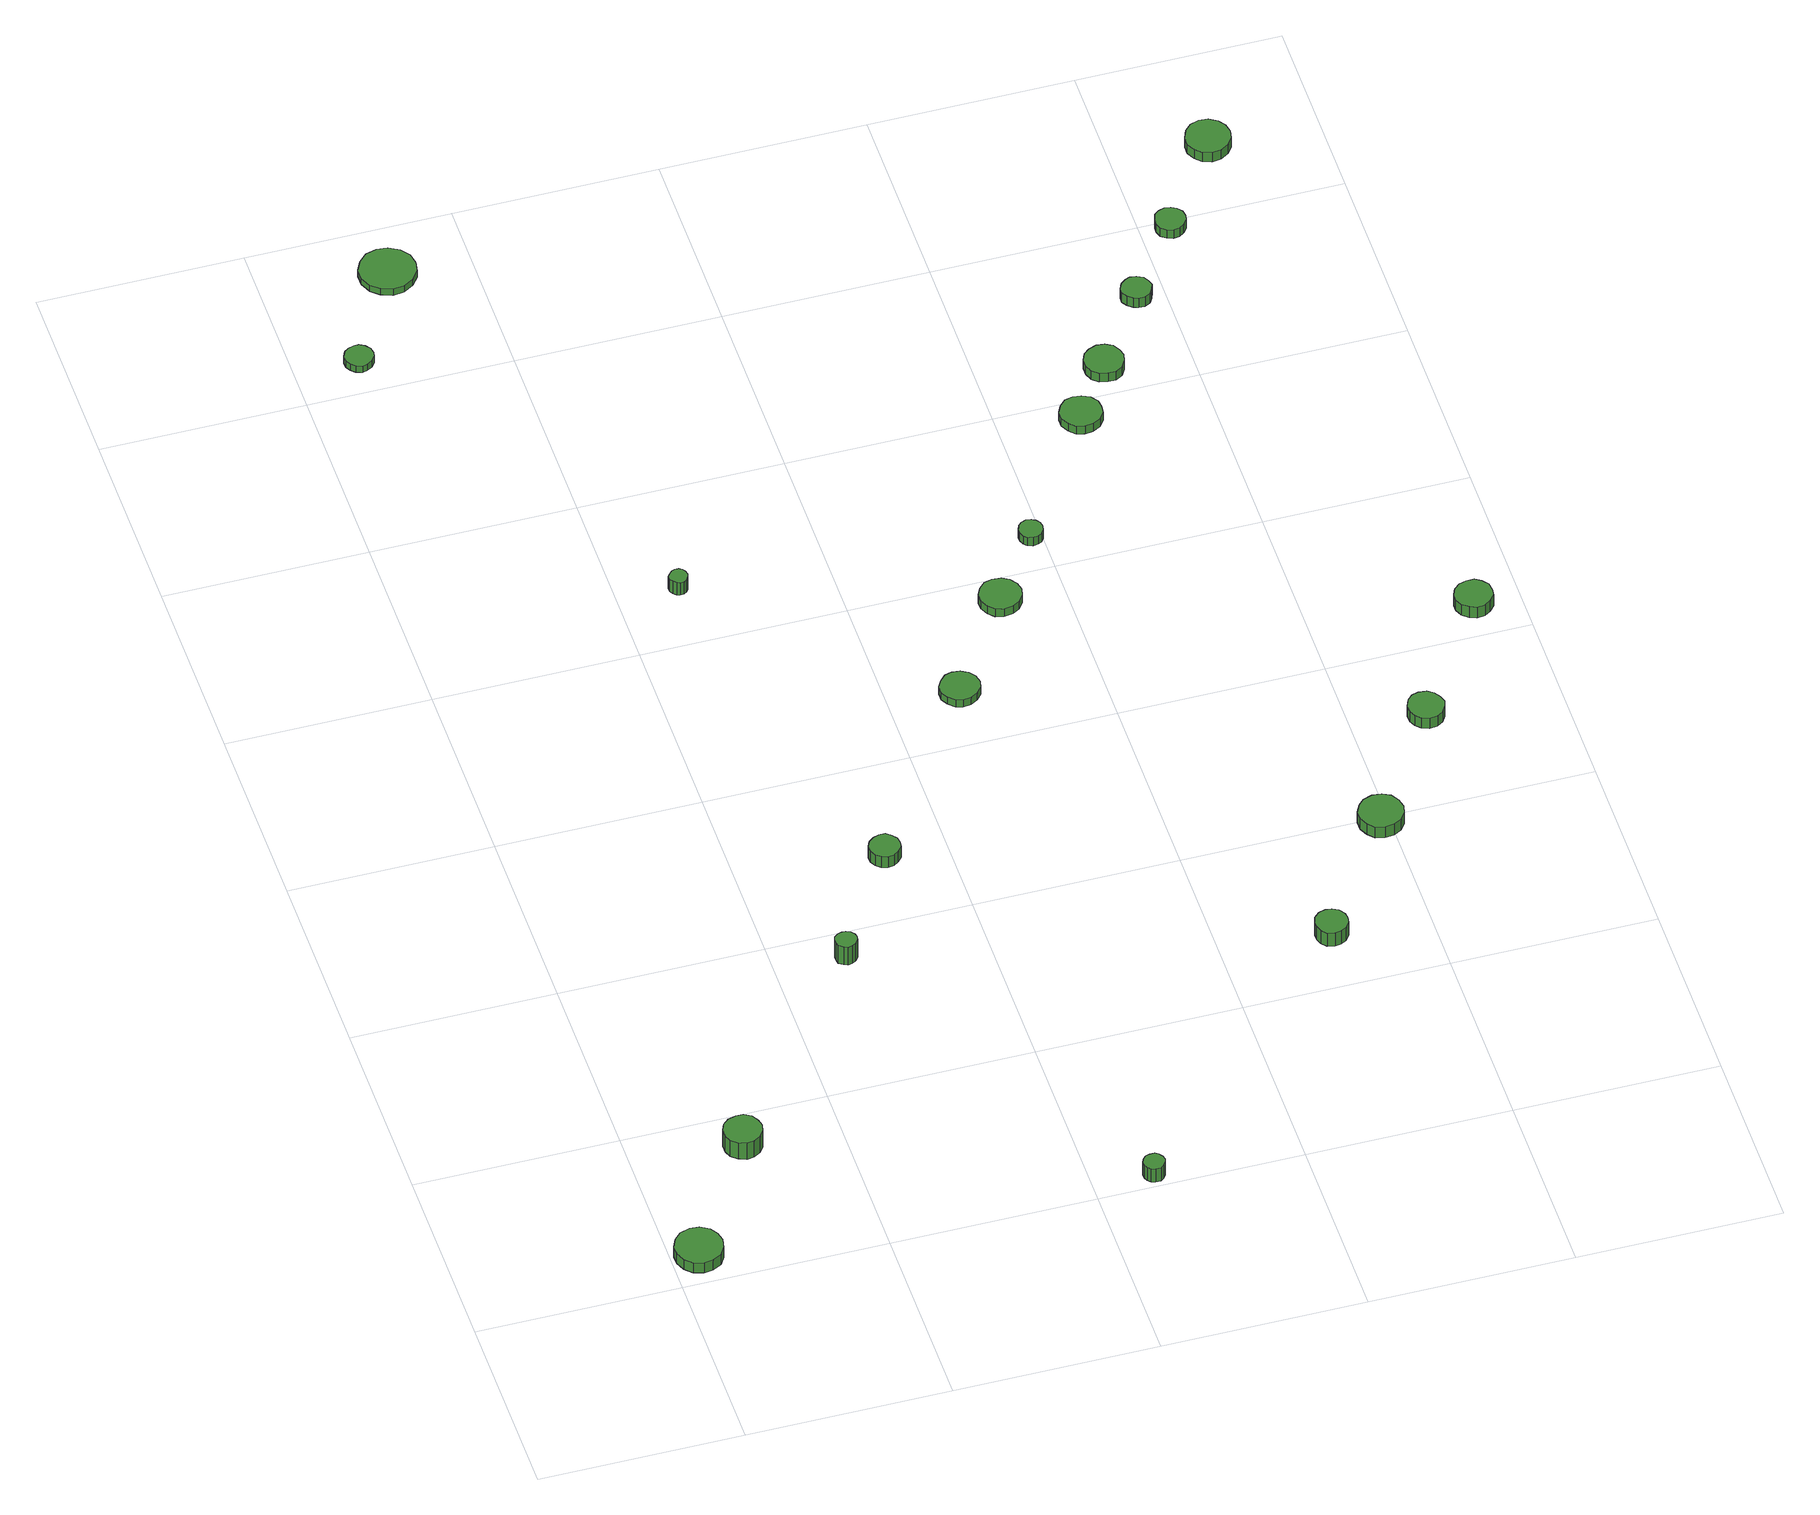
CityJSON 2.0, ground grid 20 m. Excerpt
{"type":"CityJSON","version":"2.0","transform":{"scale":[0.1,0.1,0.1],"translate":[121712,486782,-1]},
"CityObjects":{
"tree1":{"type":"SolitaryVegetationObject","attributes":{"function":"something"},"geometry":[{"type":"MultiSurface","lod":"1","boundaries":[[[0,1,2,3,4,5,6,7,8,9,10,11,12,13,14]],[[15,16,17,18,19,20,21,22,23,24,25,26,27,28,29]],[[0,29,28,1]],[[1,28,27,2]],[[2,27,26,3]],[[3,26,25,4]],[[4,25,24,5]],[[5,24,23,6]],[[6,23,22,7]],[[7,22,21,8]],[[8,21,20,9]],[[9,20,19,10]],[[10,19,18,11]],[[11,18,17,12]],[[12,17,16,13]],[[13,16,15,14]],[[14,15,29,0]]]}]},
"tree2":{"type":"SolitaryVegetationObject","attributes":{"function":"something"},"geometry":[{"type":"MultiSurface","lod":"1","boundaries":[[[30,31,32,33,34,35,36,37,38,39,40,41,42,43,44]],[[45,46,47,48,49,50,51,52,53,54,55,56,57,58,59]],[[30,59,58,31]],[[31,58,57,32]],[[32,57,56,33]],[[33,56,55,34]],[[34,55,54,35]],[[35,54,53,36]],[[36,53,52,37]],[[37,52,51,38]],[[38,51,50,39]],[[39,50,49,40]],[[40,49,48,41]],[[41,48,47,42]],[[42,47,46,43]],[[43,46,45,44]],[[44,45,59,30]]]}]},
"tree3":{"type":"SolitaryVegetationObject","attributes":{"function":"something"},"geometry":[{"type":"MultiSurface","lod":"1","boundaries":[[[60,61,62,63,64,65,66,67,68,69,70,71,72,73,74]],[[75,76,77,78,79,80,81,82,83,84,85,86,87,88,89]],[[60,89,88,61]],[[61,88,87,62]],[[62,87,86,63]],[[63,86,85,64]],[[64,85,84,65]],[[65,84,83,66]],[[66,83,82,67]],[[67,82,81,68]],[[68,81,80,69]],[[69,80,79,70]],[[70,79,78,71]],[[71,78,77,72]],[[72,77,76,73]],[[73,76,75,74]],[[74,75,89,60]]]}]},
"tree4":{"type":"SolitaryVegetationObject","attributes":{"function":"something"},"geometry":[{"type":"MultiSurface","lod":"1","boundaries":[[[90,91,92,93,94,95,96,97,98,99,100,101,102,103,104]],[[105,106,107,108,109,110,111,112,113,114,115,116,117,118,119]],[[90,119,118,91]],[[91,118,117,92]],[[92,117,116,93]],[[93,116,115,94]],[[94,115,114,95]],[[95,114,113,96]],[[96,113,112,97]],[[97,112,111,98]],[[98,111,110,99]],[[99,110,109,100]],[[100,109,108,101]],[[101,108,107,102]],[[102,107,106,103]],[[103,106,105,104]],[[104,105,119,90]]]}]},
"tree5":{"type":"SolitaryVegetationObject","attributes":{"function":"something"},"geometry":[{"type":"MultiSurface","lod":"1","boundaries":[[[120,121,122,123,124,125,126,127,128,129,130,131,132,133,134]],[[135,136,137,138,139,140,141,142,143,144,145,146,147,148,149]],[[120,149,148,121]],[[121,148,147,122]],[[122,147,146,123]],[[123,146,145,124]],[[124,145,144,125]],[[125,144,143,126]],[[126,143,142,127]],[[127,142,141,128]],[[128,141,140,129]],[[129,140,139,130]],[[130,139,138,131]],[[131,138,137,132]],[[132,137,136,133]],[[133,136,135,134]],[[134,135,149,120]]]}]},
"tree6":{"type":"SolitaryVegetationObject","attributes":{"function":"something"},"geometry":[{"type":"MultiSurface","lod":"1","boundaries":[[[150,151,152,153,154,155,156,157,158,159,160,161,162,163,164]],[[165,166,167,168,169,170,171,172,173,174,175,176,177,178,179]],[[150,179,178,151]],[[151,178,177,152]],[[152,177,176,153]],[[153,176,175,154]],[[154,175,174,155]],[[155,174,173,156]],[[156,173,172,157]],[[157,172,171,158]],[[158,171,170,159]],[[159,170,169,160]],[[160,169,168,161]],[[161,168,167,162]],[[162,167,166,163]],[[163,166,165,164]],[[164,165,179,150]]]}]},
"tree7":{"type":"SolitaryVegetationObject","attributes":{"function":"something"},"geometry":[{"type":"MultiSurface","lod":"1","boundaries":[[[180,181,182,183,184,185,186,187,188,189,190,191,192,193,194]],[[195,196,197,198,199,200,201,202,203,204,205,206,207,208,209]],[[180,209,208,181]],[[181,208,207,182]],[[182,207,206,183]],[[183,206,205,184]],[[184,205,204,185]],[[185,204,203,186]],[[186,203,202,187]],[[187,202,201,188]],[[188,201,200,189]],[[189,200,199,190]],[[190,199,198,191]],[[191,198,197,192]],[[192,197,196,193]],[[193,196,195,194]],[[194,195,209,180]]]}]},
"tree8":{"type":"SolitaryVegetationObject","attributes":{"function":"something"},"geometry":[{"type":"MultiSurface","lod":"1","boundaries":[[[210,211,212,213,214,215,216,217,218,219,220,221,222,223,224]],[[225,226,227,228,229,230,231,232,233,234,235,236,237,238,239]],[[210,239,238,211]],[[211,238,237,212]],[[212,237,236,213]],[[213,236,235,214]],[[214,235,234,215]],[[215,234,233,216]],[[216,233,232,217]],[[217,232,231,218]],[[218,231,230,219]],[[219,230,229,220]],[[220,229,228,221]],[[221,228,227,222]],[[222,227,226,223]],[[223,226,225,224]],[[224,225,239,210]]]}]},
"tree9":{"type":"SolitaryVegetationObject","attributes":{"function":"something"}},
"tree10":{"type":"SolitaryVegetationObject","attributes":{"function":"something"}},
"tree11":{"type":"SolitaryVegetationObject","attributes":{"function":"something"},"geometry":[{"type":"MultiSurface","lod":"1","boundaries":[[[240,241,242,243,244,245,246,247,248,249,250,251,252,253,254]],[[255,256,257,258,259,260,261,262,263,264,265,266,267,268,269]],[[240,269,268,241]],[[241,268,267,242]],[[242,267,266,243]],[[243,266,265,244]],[[244,265,264,245]],[[245,264,263,246]],[[246,263,262,247]],[[247,262,261,248]],[[248,261,260,249]],[[249,260,259,250]],[[250,259,258,251]],[[251,258,257,252]],[[252,257,256,253]],[[253,256,255,254]],[[254,255,269,240]]]}]},
"tree12":{"type":"SolitaryVegetationObject","attributes":{"function":"something"},"geometry":[{"type":"MultiSurface","lod":"1","boundaries":[[[270,271,272,273,274,275,276,277,278,279,280,281,282,283,284]],[[285,286,287,288,289,290,291,292,293,294,295,296,297,298,299]],[[270,299,298,271]],[[271,298,297,272]],[[272,297,296,273]],[[273,296,295,274]],[[274,295,294,275]],[[275,294,293,276]],[[276,293,292,277]],[[277,292,291,278]],[[278,291,290,279]],[[279,290,289,280]],[[280,289,288,281]],[[281,288,287,282]],[[282,287,286,283]],[[283,286,285,284]],[[284,285,299,270]]]}]},
"tree13":{"type":"SolitaryVegetationObject","attributes":{"function":"something"},"geometry":[{"type":"MultiSurface","lod":"1","boundaries":[[[300,301,302,303,304,305,306,307,308,309,310,311,312,313,314]],[[315,316,317,318,319,320,321,322,323,324,325,326,327,328,329]],[[300,329,328,301]],[[301,328,327,302]],[[302,327,326,303]],[[303,326,325,304]],[[304,325,324,305]],[[305,324,323,306]],[[306,323,322,307]],[[307,322,321,308]],[[308,321,320,309]],[[309,320,319,310]],[[310,319,318,311]],[[311,318,317,312]],[[312,317,316,313]],[[313,316,315,314]],[[314,315,329,300]]]}]},
"tree14":{"type":"SolitaryVegetationObject","attributes":{"function":"something"},"geometry":[{"type":"MultiSurface","lod":"1","boundaries":[[[330,331,332,333,334,335,336,337,338,339,340,341,342,343,344]],[[345,346,347,348,349,350,351,352,353,354,355,356,357,358,359]],[[330,359,358,331]],[[331,358,357,332]],[[332,357,356,333]],[[333,356,355,334]],[[334,355,354,335]],[[335,354,353,336]],[[336,353,352,337]],[[337,352,351,338]],[[338,351,350,339]],[[339,350,349,340]],[[340,349,348,341]],[[341,348,347,342]],[[342,347,346,343]],[[343,346,345,344]],[[344,345,359,330]]]}]},
"tree15":{"type":"SolitaryVegetationObject","attributes":{"function":"something"},"geometry":[{"type":"MultiSurface","lod":"1","boundaries":[[[360,361,362,363,364,365,366,367,368,369,370,371,372,373,374]],[[375,376,377,378,379,380,381,382,383,384,385,386,387,388,389]],[[360,389,388,361]],[[361,388,387,362]],[[362,387,386,363]],[[363,386,385,364]],[[364,385,384,365]],[[365,384,383,366]],[[366,383,382,367]],[[367,382,381,368]],[[368,381,380,369]],[[369,380,379,370]],[[370,379,378,371]],[[371,378,377,372]],[[372,377,376,373]],[[373,376,375,374]],[[374,375,389,360]]]}]},
"tree16":{"type":"SolitaryVegetationObject","attributes":{"function":"something"},"geometry":[{"type":"MultiSurface","lod":"1","boundaries":[[[390,391,392,393,394,395,396,397,398,399,400,401,402,403,404]],[[405,406,407,408,409,410,411,412,413,414,415,416,417,418,419]],[[390,419,418,391]],[[391,418,417,392]],[[392,417,416,393]],[[393,416,415,394]],[[394,415,414,395]],[[395,414,413,396]],[[396,413,412,397]],[[397,412,411,398]],[[398,411,410,399]],[[399,410,409,400]],[[400,409,408,401]],[[401,408,407,402]],[[402,407,406,403]],[[403,406,405,404]],[[404,405,419,390]]]}]},
"tree17":{"type":"SolitaryVegetationObject","attributes":{"function":"something"},"geometry":[{"type":"MultiSurface","lod":"1","boundaries":[[[420,421,422,423,424,425,426,427,428,429,430,431,432,433,434]],[[435,436,437,438,439,440,441,442,443,444,445,446,447,448,449]],[[420,449,448,421]],[[421,448,447,422]],[[422,447,446,423]],[[423,446,445,424]],[[424,445,444,425]],[[425,444,443,426]],[[426,443,442,427]],[[427,442,441,428]],[[428,441,440,429]],[[429,440,439,430]],[[430,439,438,431]],[[431,438,437,432]],[[432,437,436,433]],[[433,436,435,434]],[[434,435,449,420]]]}]},
"tree18":{"type":"SolitaryVegetationObject","attributes":{"function":"something"},"geometry":[{"type":"MultiSurface","lod":"1","boundaries":[[[450,451,452,453,454,455,456,457,458,459,460,461,462,463,464]],[[465,466,467,468,469,470,471,472,473,474,475,476,477,478,479]],[[450,479,478,451]],[[451,478,477,452]],[[452,477,476,453]],[[453,476,475,454]],[[454,475,474,455]],[[455,474,473,456]],[[456,473,472,457]],[[457,472,471,458]],[[458,471,470,459]],[[459,470,469,460]],[[460,469,468,461]],[[461,468,467,462]],[[462,467,466,463]],[[463,466,465,464]],[[464,465,479,450]]]}]},
"tree19":{"type":"SolitaryVegetationObject","attributes":{"function":"something"},"geometry":[{"type":"MultiSurface","lod":"1","boundaries":[[[480,481,482,483,484,485,486,487,488,489,490,491,492,493,494]],[[495,496,497,498,499,500,501,502,503,504,505,506,507,508,509]],[[480,509,508,481]],[[481,508,507,482]],[[482,507,506,483]],[[483,506,505,484]],[[484,505,504,485]],[[485,504,503,486]],[[486,503,502,487]],[[487,502,501,488]],[[488,501,500,489]],[[489,500,499,490]],[[490,499,498,491]],[[491,498,497,492]],[[492,497,496,493]],[[493,496,495,494]],[[494,495,509,480]]]}]},
"tree20":{"type":"SolitaryVegetationObject","attributes":{"function":"something"},"geometry":[{"type":"MultiSurface","lod":"1","boundaries":[[[510,511,512,513,514,515,516,517,518,519,520,521,522,523,524]],[[525,526,527,528,529,530,531,532,533,534,535,536,537,538,539]],[[510,539,538,511]],[[511,538,537,512]],[[512,537,536,513]],[[513,536,535,514]],[[514,535,534,515]],[[515,534,533,516]],[[516,533,532,517]],[[517,532,531,518]],[[518,531,530,519]],[[519,530,529,520]],[[520,529,528,521]],[[521,528,527,522]],[[522,527,526,523]],[[523,526,525,524]],[[524,525,539,510]]]}]},
"tree21":{"type":"SolitaryVegetationObject","attributes":{"function":"something"}},
"tree22":{"type":"SolitaryVegetationObject","attributes":{"function":"something"},"geometry":[{"type":"MultiSurface","lod":"1","boundaries":[[[540,541,542,543,544,545,546,547,548,549,550,551,552,553,554]],[[555,556,557,558,559,560,561,562,563,564,565,566,567,568,569]],[[540,569,568,541]],[[541,568,567,542]],[[542,567,566,543]],[[543,566,565,544]],[[544,565,564,545]],[[545,564,563,546]],[[546,563,562,547]],[[547,562,561,548]],[[548,561,560,549]],[[549,560,559,550]],[[550,559,558,551]],[[551,558,557,552]],[[552,557,556,553]],[[553,556,555,554]],[[554,555,569,540]]]}]},
"tree23":{"type":"SolitaryVegetationObject","attributes":{"function":"something"},"geometry":[{"type":"MultiSurface","lod":"1","boundaries":[[[570,571,572,573,574,575,576,577,578,579,580,581,582,583,584]],[[585,586,587,588,589,590,591,592,593,594,595,596,597,598,599]],[[570,599,598,571]],[[571,598,597,572]],[[572,597,596,573]],[[573,596,595,574]],[[574,595,594,575]],[[575,594,593,576]],[[576,593,592,577]],[[577,592,591,578]],[[578,591,590,579]],[[579,590,589,580]],[[580,589,588,581]],[[581,588,587,582]],[[582,587,586,583]],[[583,586,585,584]],[[584,585,599,570]]]}]}
},
"vertices":[
[49,34,21],[47,43,21],[42,51,21],[33,56,21],[24,57,21],[14,54,21],[7,47,21],[3,38,21],[3,29,21],[7,20,21],[14,13,21],[24,10,21],[33,11,21],[42,16,21],[47,24,21],[47,24,8],[42,16,8],[33,11,8],[24,10,8],[14,13,8],[7,20,8],[3,29,8],[3,38,8],[7,47,8],[14,54,8],[24,57,8],[33,56,8],[42,51,8],[47,43,8],[49,34,8],
[125,160,28],[123,167,28],[119,174,28],[112,178,28],[105,178,28],[97,176,28],[91,171,28],[88,164,28],[88,156,28],[91,149,28],[97,144,28],[105,141,28],[112,142,28],[119,146,28],[123,152,28],[123,152,7],[119,146,7],[112,142,7],[105,141,7],[97,144,7],[91,149,7],[88,156,7],[88,164,7],[91,171,7],[97,176,7],[105,178,7],[112,178,7],[119,174,7],[123,167,7],[125,160,7],
[279,367,30],[278,371,30],[275,375,30],[271,377,30],[267,377,30],[263,376,30],[259,373,30],[258,369,30],[258,365,30],[259,361,30],[263,358,30],[267,356,30],[271,357,30],[275,359,30],[278,363,30],[278,363,7],[275,359,7],[271,357,7],[267,356,7],[263,358,7],[259,361,7],[258,365,7],[258,369,7],[259,373,7],[263,376,7],[267,377,7],[271,377,7],[275,375,7],[278,371,7],[279,367,7],
[76,1238,15],[75,1244,15],[71,1249,15],[66,1252,15],[61,1252,15],[55,1250,15],[51,1247,15],[48,1241,15],[48,1235,15],[51,1230,15],[55,1226,15],[61,1224,15],[66,1225,15],[71,1228,15],[75,1233,15],[75,1233,7],[71,1228,7],[66,1225,7],[61,1224,7],[55,1226,7],[51,1230,7],[48,1235,7],[48,1241,7],[51,1247,7],[55,1250,7],[61,1252,7],[66,1252,7],[71,1249,7],[75,1244,7],[76,1238,7],
[469,14,24],[468,18,24],[465,22,24],[462,24,24],[457,24,24],[453,23,24],[450,20,24],[448,16,24],[448,12,24],[450,8,24],[453,5,24],[457,4,24],[462,4,24],[465,6,24],[468,10,24],[468,10,7],[465,6,7],[462,4,7],[457,4,7],[453,5,7],[450,8,7],[448,12,7],[448,16,7],[450,20,7],[453,23,7],[457,24,7],[462,24,7],[465,22,7],[468,18,7],[469,14,7],
[355,482,21],[354,488,21],[350,493,21],[345,497,21],[339,497,21],[333,495,21],[328,491,21],[325,485,21],[325,479,21],[328,473,21],[333,469,21],[339,467,21],[345,468,21],[350,471,21],[354,476,21],[354,476,7],[350,471,7],[345,468,7],[339,467,7],[333,469,7],[328,473,7],[325,479,7],[325,485,7],[328,491,7],[333,495,7],[339,497,7],[345,497,7],[350,493,7],[354,488,7],[355,482,7],
[268,872,22],[267,876,22],[265,879,22],[262,881,22],[258,881,22],[255,880,22],[252,877,22],[250,874,22],[250,870,22],[252,867,22],[255,864,22],[258,863,22],[262,863,22],[265,865,22],[267,868,22],[267,868,6],[265,865,6],[262,863,6],[258,863,6],[255,864,6],[252,867,6],[250,870,6],[250,874,6],[252,877,6],[255,880,6],[258,881,6],[262,881,6],[265,879,6],[267,876,6],[268,872,6],
[147,1339,15],[145,1350,15],[138,1359,15],[128,1365,15],[117,1366,15],[106,1363,15],[98,1355,15],[93,1345,15],[93,1334,15],[98,1323,15],[106,1316,15],[117,1312,15],[128,1313,15],[138,1319,15],[145,1328,15],[145,1328,7],[138,1319,7],[128,1313,7],[117,1312,7],[106,1316,7],[98,1323,7],[93,1334,7],[93,1345,7],[98,1355,7],[106,1363,7],[117,1366,7],[128,1365,7],[138,1359,7],[145,1350,7],[147,1339,7],
[488,667,15],[486,675,15],[481,681,15],[474,685,15],[466,686,15],[459,684,15],[453,678,15],[449,671,15],[449,663,15],[453,656,15],[459,650,15],[466,648,15],[474,649,15],[481,653,15],[486,659,15],[486,659,6],[481,653,6],[474,649,6],[466,648,6],[459,650,6],[453,656,6],[449,663,6],[449,671,6],[453,678,6],[459,684,6],[466,686,6],[474,685,6],[481,681,6],[486,675,6],[488,667,6],
[559,770,16],[557,778,16],[552,785,16],[545,789,16],[536,790,16],[528,788,16],[522,782,16],[518,774,16],[518,766,16],[522,758,16],[528,752,16],[536,750,16],[545,751,16],[552,755,16],[557,762,16],[557,762,6],[552,755,6],[545,751,6],[536,750,6],[528,752,6],[522,758,6],[518,766,6],[518,774,6],[522,782,6],[528,788,6],[536,790,6],[545,789,6],[552,785,6],[557,778,6],[559,770,6],
[721,266,24],[720,272,24],[716,278,24],[710,281,24],[704,282,24],[697,280,24],[692,275,24],[690,269,24],[690,263,24],[692,257,24],[697,252,24],[704,250,24],[710,251,24],[716,254,24],[720,260,24],[720,260,7],[716,254,7],[710,251,7],[704,250,7],[697,252,7],[692,257,7],[690,263,7],[690,269,7],[692,275,7],[697,280,7],[704,282,7],[710,281,7],[716,278,7],[720,272,7],[721,266,7],
[601,842,17],[600,847,17],[597,851,17],[593,853,17],[588,854,17],[583,852,17],[580,849,17],[578,844,17],[578,840,17],[580,835,17],[583,832,17],[588,830,17],[593,831,17],[597,833,17],[600,837,17],[600,837,6],[597,833,6],[593,831,6],[588,830,6],[583,832,6],[580,835,6],[578,840,6],[578,844,6],[580,849,6],[583,852,6],[588,854,6],[593,853,6],[597,851,6],[600,847,6],[601,842,6],
[813,393,21],[811,402,21],[806,410,21],[798,414,21],[789,415,21],[780,412,21],[774,406,21],[770,398,21],[770,389,21],[774,381,21],[780,374,21],[789,372,21],[798,373,21],[806,377,21],[811,384,21],[811,384,7],[806,377,7],[798,373,7],[789,372,7],[780,374,7],[774,381,7],[770,389,7],[770,398,7],[774,406,7],[780,412,7],[789,415,7],[798,414,7],[806,410,7],[811,402,7],[813,393,7],
[698,976,16],[697,984,16],[692,991,16],[684,995,16],[676,996,16],[668,994,16],[662,988,16],[658,980,16],[658,972,16],[662,964,16],[668,958,16],[676,956,16],[684,957,16],[692,961,16],[697,968,16],[697,968,6],[692,961,6],[684,957,6],[676,956,6],[668,958,6],[662,964,6],[658,972,6],[658,980,6],[662,988,6],[668,994,6],[676,996,6],[684,995,6],[692,991,6],[697,984,6],[698,976,6],
[889,514,20],[887,521,20],[883,527,20],[877,531,20],[869,532,20],[862,530,20],[857,525,20],[854,518,20],[854,510,20],[857,504,20],[862,499,20],[869,496,20],[877,497,20],[883,501,20],[887,507,20],[887,507,7],[883,501,7],[877,497,7],[869,496,7],[862,499,7],[857,504,7],[854,510,7],[854,518,7],[857,525,7],[862,530,7],[869,532,7],[877,531,7],[883,527,7],[887,521,7],[889,514,7],
[737,1034,17],[735,1041,17],[731,1048,17],[724,1052,17],[716,1053,17],[708,1050,17],[702,1045,17],[699,1038,17],[699,1030,17],[702,1022,17],[708,1017,17],[716,1015,17],[724,1015,17],[731,1019,17],[735,1026,17],[735,1026,6],[731,1019,6],[724,1015,6],[716,1015,6],[708,1017,6],[702,1022,6],[699,1030,6],[699,1038,6],[702,1045,6],[708,1050,6],[716,1053,6],[724,1052,6],[731,1048,6],[735,1041,6],[737,1034,6],
[788,1113,18],[786,1119,18],[783,1124,18],[777,1127,18],[771,1128,18],[766,1126,18],[761,1122,18],[758,1116,18],[758,1110,18],[761,1105,18],[766,1101,18],[771,1099,18],[777,1099,18],[783,1102,18],[786,1107,18],[786,1107,6],[783,1102,6],[777,1099,6],[771,1099,6],[766,1101,6],[761,1105,6],[758,1110,6],[758,1116,6],[761,1122,6],[766,1126,6],[771,1128,6],[777,1127,6],[783,1124,6],[786,1119,6],[788,1113,6],
[973,640,20],[972,648,20],[967,654,20],[961,658,20],[953,658,20],[946,656,20],[940,651,20],[937,644,20],[937,637,20],[940,630,20],[946,625,20],[953,622,20],[961,623,20],[967,627,20],[972,633,20],[972,633,6],[967,627,6],[961,623,6],[953,622,6],[946,625,6],[940,630,6],[937,637,6],[937,644,6],[940,651,6],[946,656,6],[953,658,6],[961,658,6],[967,654,6],[972,648,6],[973,640,6],
[844,1192,16],[843,1198,16],[839,1203,16],[834,1206,16],[828,1207,16],[822,1205,16],[817,1201,16],[815,1195,16],[815,1189,16],[817,1183,16],[822,1179,16],[828,1177,16],[834,1178,16],[839,1181,16],[843,1186,16],[843,1186,5],[839,1181,5],[834,1178,5],[828,1177,5],[822,1179,5],[817,1183,5],[815,1189,5],[815,1195,5],[817,1201,5],[822,1205,5],[828,1207,5],[834,1206,5],[839,1203,5],[843,1198,5],[844,1192,5],
[915,1284,17],[913,1293,17],[908,1300,17],[900,1305,17],[891,1306,17],[882,1303,17],[876,1297,17],[872,1288,17],[872,1279,17],[876,1271,17],[882,1265,17],[891,1262,17],[900,1263,17],[908,1268,17],[913,1275,17],[913,1275,5],[908,1268,5],[900,1263,5],[891,1262,5],[882,1265,5],[876,1271,5],[872,1279,5],[872,1288,5],[876,1297,5],[882,1303,5],[891,1306,5],[900,1305,5],[908,1300,5],[913,1293,5],[915,1284,5]
]}
